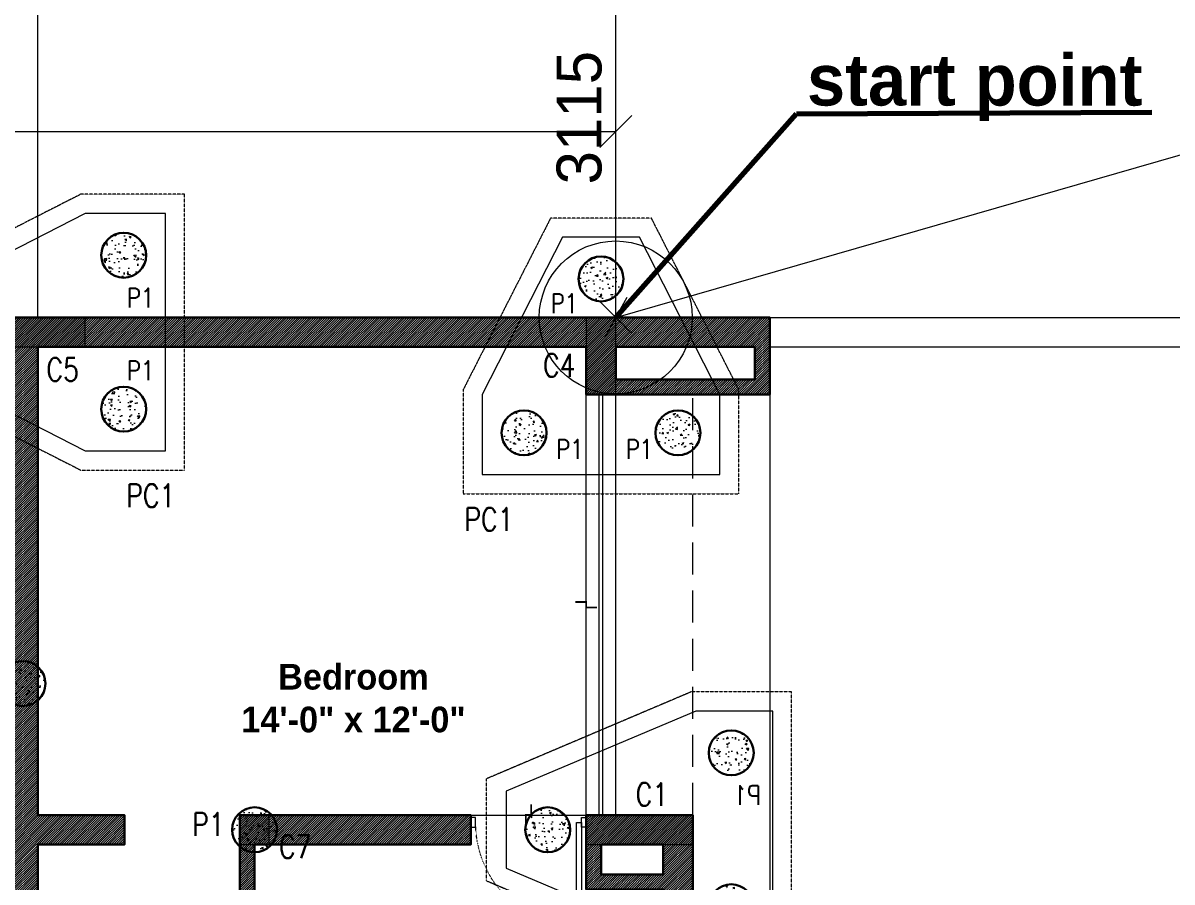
# Model space of a CAD drawing. Header units: metres. Extents: x 5205117 to 5948571, y 646915 to 1143748.
# Drawn here: x 5317197 to 5326152, y 1020008 to 1026706 of the extents above; entities that cross this region are included whole.
import ezdxf

# ---------------------------------------------------------------- set-up
doc = ezdxf.new("R2010")
doc.units = ezdxf.units.M
doc.header["$MEASUREMENT"] = 0
doc.header["$PDMODE"] = 35
doc.header["$PDSIZE"] = 10
for name, pattern in [('DASHED', [0.75, 0.5, -0.25]), ('DOT', [0.25, 0, -0.25]), ('DOT2', [0.125, 0, -0.125]), ('HIDDEN', [0.375, 0.25, -0.125])]:
    doc.linetypes.add(name, pattern=pattern)
doc.layers.get('0').update_dxf_attribs({"color": 1, "linetype": 'DASHED', "lineweight": 30})
for name, color, linetype, lineweight in [('A -Text-1', 245, 'Continuous', 0), ('A-Door', 3, 'Continuous', 15), ('A-Dotted', 43, 'DASHED', 5), ('A-Elevation 2', 163, 'Continuous', 9), ('A-Floor drop', 7, 'Continuous', 5), ('A-Window', 3, 'Continuous', 15), ('dim start point', 10, 'Continuous', 0), ('landscape lines', 7, 'Continuous', 0), ('road ht', 8, 'Continuous', 5), ('S-C-0-UP TO F.F', 6, 'Continuous', 20), ('S-FOUND-EXCAVATION', 253, 'HIDDEN', 0), ('S-FOUND-FOOTING', 7, 'Continuous', 15), ('S-PILE', 96, 'Continuous', 30), ('S-TEXT', 7, 'Continuous', 0), ('S-TEXT COL.', 1, 'Continuous', 0), ('S-TEXT PILE', 7, 'Continuous', 0), ('WALL', 7, 'Continuous', 30), ('WALL HATCH', 252, 'Continuous', 0)]:
    doc.layers.add(name, color=color, linetype=linetype, lineweight=lineweight)
doc.layers.add('A-GF', color=8, linetype='Continuous', lineweight=0, transparency=0.5)
doc.styles.add('C-ROOM', font='arial.ttf')
doc.styles.add('CENTURY GOTHIC', font='GOTHIC.TTF')
doc.styles.add('SETU 1', font='romans.shx', dxfattribs={"width": 0.8})
doc.styles.get("Standard").update_dxf_attribs({"font": 'GOTHIC.TTF'})
doc.dimstyles.new('A-DIM 100', dxfattribs={"dimscale": 100, "dimtxt": 2.5, "dimasz": 1.5, "dimexe": 1, "dimexo": 1, "dimgap": 0.5, "dimtad": 1, "dimdec": 0, "dimrnd": 5, "dimzin": 3, "dimdsep": 46, "dimtxsty": 'C-ROOM', "dimblk1": 'ARCHTICK', "dimblk2": 'ARCHTICK', "dimsah": 1, "dimcen": 1.5, "dimdle": 1, "dimclrd": 256, "dimclre": 256, "dimclrt": 256, "dimadec": 0, "dimazin": 0, "dimtfac": 0.6, "dimtdec": 0, "dimtofl": 0, "dimtmove": 1, "dimatfit": 3, "dimfxl": 1, "dimtolj": 1, "dimtzin": 0, "dimlwd": -1, "dimlwe": -1, "dimarcsym": 0})
doc.dimstyles.get("Standard").update_dxf_attribs({"dimtxt": 2, "dimasz": 1, "dimexe": 0, "dimexo": 0, "dimgap": 0.1, "dimtad": 1, "dimdsep": 46, "dimtxsty": 'Standard', "dimblk": 'OBLIQUE', "dimcen": 0.1, "dimclrd": 256, "dimclre": 256, "dimclrt": 256, "dimadec": 0, "dimazin": 0, "dimtfac": 1, "dimtofl": 0, "dimtmove": 1, "dimatfit": 2, "dimldrblk": 'OPEN90', "dimfxl": 1, "dimtolj": 1, "dimtzin": 0, "dimlwd": -1, "dimlwe": -1, "dimarcsym": 0})

# ---------------------------------------------------------------- blocks, each defined once
blk = doc.blocks.new('_Oblique')
at = {"color": 0, "linetype": 'ByBlock', "lineweight": -2}
blk.add_line((-0.5, -0.5), (0.5, 0.5), dxfattribs=at)
blk = doc.blocks.new('_Open90')
at = {"color": 0, "linetype": 'ByBlock', "lineweight": -2}
for p, q in [((-0.5, 0.5), (0, 0)), ((0, 0), (-1, 0)), ((0, 0), (-0.5, -0.5))]:
    blk.add_line(p, q, dxfattribs=at)
blk = doc.blocks.new('drop')
at = {"layer": 'A-Floor drop', "ltscale": 3, "const_width": 0.01875}
blk.add_lwpolyline([(-0.1124999999983629, 0.02812499999959073), (0, 0.02812499999959073), (0, -0.02812499999959073), (0.1125000000010914, -0.02812499999959073)], dxfattribs=at)
blk = doc.blocks.new('d 1200')
at = {"layer": 'A-GF', "ltscale": 10}
for points in [[(-50, -5.820766091346741e-11), (-50, 1099.999999999942), (-100, 1099.999999999942), (-100, -5.820766091346741e-11)], [(-1200, -50), (-1200, 49.99999999994179), (-1150, 49.99999999994179), (-1150, -50)], [(0, -50), (0, 49.99999999994179), (-50, 49.99999999994179), (-50, -50)]]:
    blk.add_lwpolyline(points, close=True, dxfattribs=at)
at = {"layer": 'A-GF', "linetype": 'DOT', "ltscale": 2}
blk.add_arc((-50, -5.820766091346741e-11), 1100, 90, 180, dxfattribs=at)
blk = doc.blocks.new('*D62')
at = {"layer": 'Defpoints', "color": 0, "ltscale": 5, "transparency": 16777216}
for p in [(5332616.874224985, 1027525.266908885), (5332616.874224985, 1027525.266908885), (5321816.837203078, 1024410.266908885)]:
    blk.add_point(p, dxfattribs=at)
at = {"layer": 'road ht', "color": 1, "ltscale": 5, "transparency": 16777216}
blk.add_line((5321816.837203078, 1024410.266908886), (5332616.874224985, 1027525.266908885), dxfattribs=at)
at = {"layer": 'road ht', "linetype": 'DOT2', "ltscale": 5, "transparency": 16777216}
blk.add_line((5321816.837203078, 1024410.266908885), (5321816.837203078, 1024410.266908886), dxfattribs=at)
at = {"layer": 'road ht', "color": 1, "ltscale": 5, "transparency": 16777216, "xscale": 250, "yscale": 250, "zscale": 250}
for p, rotation in [((5332616.874224985, 1027525.266908885), 16.08888032805772), ((5321816.837203078, 1024410.266908886), 196.0888803280578)]:
    blk.add_blockref('_Oblique', p, dxfattribs=dict(at, rotation=rotation))
at = {"layer": 'road ht', "color": 1, "ltscale": 5, "transparency": 16777216, "insert": (5327138.205755484, 1026240.454698317), "char_height": 350, "attachment_point": 5, "rotation": 16.088880328057716}
blk.add_mtext('\\A1;11240', dxfattribs=at)
blk = doc.blocks.new('*D63')
at = {"layer": 'Defpoints', "color": 0, "ltscale": 5, "transparency": 16777216}
for p in [(5321816.837203089, 1027525.266908886), (5321913.768325063, 1027525.266908886), (5321913.768325063, 1024410.266908888)]:
    blk.add_point(p, dxfattribs=at)
at = {"layer": 'road ht', "linetype": 'DOT2', "ltscale": 5, "transparency": 16777216}
for p, q in [((5321913.768325063, 1027525.266908886), (5321816.837203089, 1027525.266908886)), ((5321913.768325063, 1024410.266908888), (5321816.837203089, 1024410.266908888))]:
    blk.add_line(p, q, dxfattribs=at)
at = {"layer": 'road ht', "color": 1, "ltscale": 5, "transparency": 16777216}
blk.add_line((5321816.837203089, 1024410.266908888), (5321816.837203089, 1027525.266908886), dxfattribs=at)
at = {"layer": 'road ht', "color": 1, "ltscale": 5, "transparency": 16777216, "xscale": 250, "yscale": 250, "zscale": 250}
for p, rotation in [((5321816.837203089, 1027525.266908886), 90), ((5321816.837203089, 1024410.266908888), 270)]:
    blk.add_blockref('_Oblique', p, dxfattribs=dict(at, rotation=rotation))
at = {"layer": 'road ht', "color": 1, "ltscale": 5, "transparency": 16777216, "insert": (5321533.033668078, 1025967.766908885), "char_height": 350, "attachment_point": 5, "rotation": 90}
blk.add_mtext('\\A1;3115', dxfattribs=at)
blk = doc.blocks.new('*D64')
at = {"layer": 'Defpoints', "color": 0, "ltscale": 5, "transparency": 16777216}
for p in [(5332616.874224985, 1024410.266909113), (5321816.837203078, 1024295.266908888), (5332616.874224985, 1024295.266908886)]:
    blk.add_point(p, dxfattribs=at)
at = {"layer": 'road ht', "linetype": 'DOT2', "ltscale": 5, "transparency": 16777216}
for p, q in [((5321816.837203078, 1024295.266908888), (5321816.837203078, 1024410.266909113)), ((5332616.874224985, 1024295.266908886), (5332616.874224985, 1024410.266909113))]:
    blk.add_line(p, q, dxfattribs=at)
at = {"layer": 'road ht', "color": 1, "ltscale": 5, "transparency": 16777216}
blk.add_line((5321816.837203078, 1024410.266909113), (5332616.874224985, 1024410.266909113), dxfattribs=at)
at = {"layer": 'road ht', "color": 1, "ltscale": 5, "transparency": 16777216, "xscale": 250, "yscale": 250, "zscale": 250, "rotation": 180}
blk.add_blockref('_Oblique', (5321816.837203078, 1024410.266909113), dxfattribs=at)
at = {"layer": 'road ht', "color": 1, "ltscale": 5, "transparency": 16777216, "xscale": 250, "yscale": 250, "zscale": 250}
blk.add_blockref('_Oblique', (5332616.874224985, 1024410.266909113), dxfattribs=at)
at = {"layer": 'road ht', "color": 1, "ltscale": 5, "transparency": 16777216, "insert": (5327216.855714031, 1024694.070444123), "char_height": 350, "attachment_point": 5}
blk.add_mtext('\\A1;10800', dxfattribs=at)
blk = doc.blocks.new('*D90')
at = {"layer": 'Defpoints', "color": 0, "ltscale": 5, "transparency": 16777216}
for p in [(5321816.837203082, 1025859.757278415), (5321816.837203082, 1025299.17955617), (5301358.418089492, 1020466.649073858)]:
    blk.add_point(p, dxfattribs=at)
at = {"layer": 'road ht', "linetype": 'DOT2', "ltscale": 5, "transparency": 16777216}
for p, q in [((5301358.418089492, 1020466.649073858), (5301358.418089492, 1025859.757278415)), ((5321816.837203082, 1025299.17955617), (5321816.837203082, 1025859.757278415))]:
    blk.add_line(p, q, dxfattribs=at)
at = {"layer": 'road ht', "color": 1, "ltscale": 5, "transparency": 16777216}
blk.add_line((5301358.418089492, 1025859.757278415), (5321816.837203082, 1025859.757278415), dxfattribs=at)
at = {"layer": 'road ht', "color": 1, "ltscale": 5, "transparency": 16777216, "xscale": 250, "yscale": 250, "zscale": 250, "rotation": 180}
blk.add_blockref('_Oblique', (5301358.418089492, 1025859.757278415), dxfattribs=at)
at = {"layer": 'road ht', "color": 1, "ltscale": 5, "transparency": 16777216, "xscale": 250, "yscale": 250, "zscale": 250}
blk.add_blockref('_Oblique', (5321816.837203082, 1025859.757278415), dxfattribs=at)
at = {"layer": 'road ht', "color": 1, "ltscale": 5, "transparency": 16777216, "insert": (5311587.627646287, 1026143.560813425), "char_height": 350, "attachment_point": 5}
blk.add_mtext('\\A1;20458', dxfattribs=at)
blk = doc.blocks.new('P2')
at = {"layer": 'S-PILE', "lineweight": 0}
h = blk.add_hatch(dxfattribs=at)
h.set_pattern_fill('AR-CONC', color=256, scale=20)
h.set_pattern_definition([(49.99999999999999, (0, 0), (143.4520365201507, -12.55042699651902), [15, -165]), (355, (0, 0), (-27.7502667226, 150.4384267400024), [12, -132]), (100.45144446, (11.9543362, -1.0458688), (115.7017693454224, 137.8879981937259), [12.7480384, -140.2284224]), (46.18420000000001, (0, 40), (213.4482661343145, -33.10385615861531), [22.5, -247.5]), (96.63563549, (17.787349, 37.2413386), (186.9323891348457, 194.8237201549101), [19.1220684, -210.342752]), (351.1841639899999, (0, 40), (186.9323890109546, 194.823720053998), [18, -198.0000002]), (21, (20, 30), (119.3814104236923, -80.52377813306776), [15, -165]), (326.0000000000001, (20, 30), (48.66306638431634, 145.0300090093706), [12, -132]), (71.45144474, (29.9484508, 23.2896852), (168.0444753459942, 64.50623056127077), [12.748038, -140.2284224]), (37.50000000000001, (0, 0), (2.431971063458134, 66.5787707662623), [0, -130.4, 0, -134, 0, -132.5]), (7.499999999999999, (0, 0), (52.61390748842972, 78.88234237647205), [0, -76.39999999999999, 0, -127.4, 0, -50.5]), (327.5, (-44.6, 0), (106.7644872344818, -4.510974346875951), [0, -50, 0, -156, 0, -207]), (317.5, (-64.6, 0), (116.6372338684772, 20.02099646646354), [0, -65, 0, -103.6, 0, -147])])
edge = h.paths.add_edge_path()
edge.add_arc((0, 0), 175, 0, 360)
at = {"layer": 'S-PILE'}
blk.add_circle((0, 0), 175, dxfattribs=at)
blk = doc.blocks.new('*D117')
at = {"layer": 'Defpoints', "color": 0, "transparency": 16777216}
for p in [(2619225.548102217, 739698.9506104488), (2617745.411723941, 739073.950597153), (2617895.075212669, 738719.5148060282)]:
    blk.add_point(p, dxfattribs=at)
at = {"layer": 'S-TEXT', "color": 9, "transparency": 16777216}
for p, q in [((2619225.548102217, 739698.9506104488), (2619386.881600535, 739316.8776907439)), ((2617745.411723941, 739073.950597153), (2617906.745222259, 738691.8776774481))]:
    blk.add_line(p, q, dxfattribs=at)
at = {"layer": 'S-TEXT', "transparency": 16777216}
blk.add_line((2619402.848719525, 739356.1848289147), (2617867.438084088, 738707.8447964373), dxfattribs=at)
at = {"layer": 'S-TEXT', "transparency": 16777216, "xscale": 50, "yscale": 50, "zscale": 50}
for p, rotation in [((2619375.211590945, 739344.514819324), 22.89231066599398), ((2617895.075212669, 738719.5148060282), 202.892310665994)]:
    blk.add_blockref('_Oblique', p, dxfattribs=dict(at, rotation=rotation))
at = {"layer": 'S-TEXT', "color": 0, "lineweight": 0, "transparency": 16777216, "insert": (2618609.858381026, 739091.8952579328), "char_height": 120, "attachment_point": 5, "rotation": 22.89231066599398, "style": 'SETU 1'}
blk.add_mtext('\\A1;1605', dxfattribs=at)
blk = doc.blocks.new('*D118')
at = {"layer": 'Defpoints', "color": 0, "transparency": 16777216}
for p in [(2617883.518817583, 741251.0183375492), (2617745.41172394, 740923.9505971528), (2619225.548102216, 740298.9506104486)]:
    blk.add_point(p, dxfattribs=at)
at = {"layer": 'S-TEXT', "color": 9, "transparency": 16777216}
for p, q in [((2617745.41172394, 740923.9505971528), (2617895.188826753, 741278.6554663072)), ((2619225.548102216, 740298.9506104486), (2619375.325205029, 740653.655479603))]:
    blk.add_line(p, q, dxfattribs=at)
at = {"layer": 'S-TEXT', "transparency": 16777216}
blk.add_line((2619391.292324618, 740614.3483416756), (2617855.881688825, 741262.6883467184), dxfattribs=at)
at = {"layer": 'S-TEXT', "transparency": 16777216, "xscale": 50, "yscale": 50, "zscale": 50}
for p, rotation in [((2617883.518817583, 741251.0183375492), 157.1076902076016), ((2619363.655195859, 740626.018350845), 337.1076902076016)]:
    blk.add_blockref('_Oblique', p, dxfattribs=dict(at, rotation=rotation))
at = {"layer": 'S-TEXT', "color": 0, "lineweight": 0, "transparency": 16777216, "insert": (2618648.872026588, 740998.3987898395), "char_height": 120, "attachment_point": 5, "rotation": 337.1076902076016, "style": 'SETU 1'}
blk.add_mtext('\\A1;1605', dxfattribs=at)
blk = doc.blocks.new('*D119')
at = {"layer": 'Defpoints', "color": 0, "transparency": 16777216}
for p in [(2619225.548102218, 740298.9506104487), (2619225.548102218, 739698.950610449), (2619606.246231906, 739698.950610449)]:
    blk.add_point(p, dxfattribs=at)
at = {"layer": 'S-TEXT', "color": 9, "transparency": 16777216}
for p, q in [((2619225.548102218, 740298.9506104487), (2619636.246231906, 740298.9506104487)), ((2619225.548102218, 739698.950610449), (2619636.246231906, 739698.950610449))]:
    blk.add_line(p, q, dxfattribs=at)
at = {"layer": 'S-TEXT', "transparency": 16777216}
blk.add_line((2619606.246231906, 740328.9506104487), (2619606.246231906, 739668.950610449), dxfattribs=at)
at = {"layer": 'S-TEXT', "transparency": 16777216, "xscale": 50, "yscale": 50, "zscale": 50}
for p, rotation in [((2619606.246231906, 740298.9506104487), 90), ((2619606.246231906, 739698.950610449), 270)]:
    blk.add_blockref('_Oblique', p, dxfattribs=dict(at, rotation=rotation))
at = {"layer": 'S-TEXT', "color": 0, "lineweight": 0, "transparency": 16777216, "insert": (2619541.246231905, 739998.950610448), "char_height": 120, "attachment_point": 5, "rotation": 90, "style": 'SETU 1'}
blk.add_mtext('\\A1;600', dxfattribs=at)
blk = doc.blocks.new('*D115')
at = {"layer": 'Defpoints', "color": 0, "transparency": 16777216}
for p in [(2617470.548102218, 740598.9506053021), (2616818.208539154, 739398.9506053021), (2617470.548102218, 739398.9506053021)]:
    blk.add_point(p, dxfattribs=at)
at = {"layer": 'S-TEXT', "transparency": 16777216}
blk.add_line((2616818.208539154, 740628.9506053021), (2616818.208539154, 739368.9506053021), dxfattribs=at)
at = {"layer": 'S-TEXT', "color": 9, "transparency": 16777216}
for p, q in [((2617470.548102218, 740598.9506053021), (2616788.208539154, 740598.9506053021)), ((2617470.548102218, 739398.9506053021), (2616788.208539154, 739398.9506053021))]:
    blk.add_line(p, q, dxfattribs=at)
at = {"layer": 'S-TEXT', "transparency": 16777216, "xscale": 50, "yscale": 50, "zscale": 50}
for p, rotation in [((2616818.208539154, 740598.9506053021), 90), ((2616818.208539154, 739398.9506053021), 270)]:
    blk.add_blockref('_Oblique', p, dxfattribs=dict(at, rotation=rotation))
at = {"layer": 'S-TEXT', "color": 0, "lineweight": 0, "transparency": 16777216, "insert": (2616753.208539153, 739998.9506053013), "char_height": 120, "attachment_point": 5, "rotation": 90, "style": 'SETU 1'}
blk.add_mtext('\\A1;1200', dxfattribs=at)
blk = doc.blocks.new('*D120')
at = {"layer": 'Defpoints', "color": 0, "transparency": 16777216}
for p in [(2617745.411723941, 741263.8063589552), (2617145.411675646, 740923.9505971527), (2617745.411723941, 740923.9505971527)]:
    blk.add_point(p, dxfattribs=at)
at = {"layer": 'S-TEXT', "transparency": 16777216}
blk.add_line((2617115.411675646, 741263.8063589552), (2617775.411723941, 741263.8063589552), dxfattribs=at)
at = {"layer": 'S-TEXT', "color": 9, "transparency": 16777216}
for p, q in [((2617145.411675646, 740923.9505971527), (2617145.411675646, 741293.8063589552)), ((2617745.411723941, 740923.9505971527), (2617745.411723941, 741293.8063589552))]:
    blk.add_line(p, q, dxfattribs=at)
at = {"layer": 'S-TEXT', "transparency": 16777216, "xscale": 50, "yscale": 50, "zscale": 50, "rotation": 180}
blk.add_blockref('_Oblique', (2617145.411675646, 741263.8063589552), dxfattribs=at)
at = {"layer": 'S-TEXT', "transparency": 16777216, "xscale": 50, "yscale": 50, "zscale": 50}
blk.add_blockref('_Oblique', (2617745.411723941, 741263.8063589552), dxfattribs=at)
at = {"layer": 'S-TEXT', "color": 0, "lineweight": 0, "transparency": 16777216, "insert": (2617445.411699793, 741328.8063589552), "char_height": 120, "attachment_point": 5, "style": 'SETU 1'}
blk.add_mtext('\\A1;600', dxfattribs=at)
blk = doc.blocks.new('*D121')
at = {"layer": 'Defpoints', "color": 0, "transparency": 16777216}
for p in [(2617145.411675646, 739073.9505971528), (2617745.411723941, 739073.9505971528), (2617745.411723941, 738706.9804114994)]:
    blk.add_point(p, dxfattribs=at)
at = {"layer": 'S-TEXT', "color": 9, "transparency": 16777216}
for p, q in [((2617145.411675646, 739073.9505971528), (2617145.411675646, 738676.9804114994)), ((2617745.411723941, 739073.9505971528), (2617745.411723941, 738676.9804114994))]:
    blk.add_line(p, q, dxfattribs=at)
at = {"layer": 'S-TEXT', "transparency": 16777216}
blk.add_line((2617115.411675646, 738706.9804114994), (2617775.411723941, 738706.9804114994), dxfattribs=at)
at = {"layer": 'S-TEXT', "transparency": 16777216, "xscale": 50, "yscale": 50, "zscale": 50, "rotation": 180}
blk.add_blockref('_Oblique', (2617145.411675646, 738706.9804114994), dxfattribs=at)
at = {"layer": 'S-TEXT', "transparency": 16777216, "xscale": 50, "yscale": 50, "zscale": 50}
blk.add_blockref('_Oblique', (2617745.411723941, 738706.9804114994), dxfattribs=at)
at = {"layer": 'S-TEXT', "color": 0, "lineweight": 0, "transparency": 16777216, "insert": (2617445.411699793, 738771.9804114994), "char_height": 120, "attachment_point": 5, "style": 'SETU 1'}
blk.add_mtext('\\A1;600', dxfattribs=at)
blk = doc.blocks.new('*D122')
at = {"layer": 'Defpoints', "color": 0, "transparency": 16777216}
for p in [(2617145.411675646, 739998.9505971527), (2618185.548102217, 739998.9506104465), (2617145.411675646, 739648.272931398)]:
    blk.add_point(p, dxfattribs=at)
at = {"layer": 'S-TEXT', "color": 9, "transparency": 16777216}
for p, q in [((2617145.411675646, 739998.9505971527), (2617145.411675646, 739618.272931398)), ((2618185.548102217, 739998.9506104465), (2618185.548102217, 739618.272931398))]:
    blk.add_line(p, q, dxfattribs=at)
at = {"layer": 'S-TEXT', "transparency": 16777216}
blk.add_line((2618215.548102217, 739648.272931398), (2617115.411675646, 739648.272931398), dxfattribs=at)
at = {"layer": 'S-TEXT', "transparency": 16777216, "xscale": 50, "yscale": 50, "zscale": 50, "rotation": 180}
blk.add_blockref('_Oblique', (2617145.411675646, 739648.272931398), dxfattribs=at)
at = {"layer": 'S-TEXT', "transparency": 16777216, "xscale": 50, "yscale": 50, "zscale": 50}
blk.add_blockref('_Oblique', (2618185.548102217, 739648.272931398), dxfattribs=at)
at = {"layer": 'S-TEXT', "color": 0, "lineweight": 0, "transparency": 16777216, "insert": (2617665.479888931, 739713.272931398), "char_height": 120, "attachment_point": 5, "style": 'SETU 1'}
blk.add_mtext('\\A1;1040', dxfattribs=at)
blk = doc.blocks.new('*D123')
at = {"layer": 'Defpoints', "color": 0, "transparency": 16777216}
for p in [(2618185.548102217, 739998.9506104465), (2619225.548102217, 739998.9506104486), (2619225.548102217, 739648.2729313982)]:
    blk.add_point(p, dxfattribs=at)
at = {"layer": 'S-TEXT', "color": 9, "transparency": 16777216}
for p, q in [((2618185.548102217, 739998.9506104465), (2618185.548102217, 739618.2729313982)), ((2619225.548102217, 739998.9506104486), (2619225.548102217, 739618.2729313982))]:
    blk.add_line(p, q, dxfattribs=at)
at = {"layer": 'S-TEXT', "transparency": 16777216}
blk.add_line((2618155.548102217, 739648.2729313982), (2619255.548102217, 739648.2729313982), dxfattribs=at)
at = {"layer": 'S-TEXT', "transparency": 16777216, "xscale": 50, "yscale": 50, "zscale": 50, "rotation": 180}
blk.add_blockref('_Oblique', (2618185.548102217, 739648.2729313982), dxfattribs=at)
at = {"layer": 'S-TEXT', "transparency": 16777216, "xscale": 50, "yscale": 50, "zscale": 50}
blk.add_blockref('_Oblique', (2619225.548102217, 739648.2729313982), dxfattribs=at)
at = {"layer": 'S-TEXT', "color": 0, "lineweight": 0, "transparency": 16777216, "insert": (2618705.548102217, 739713.2729313982), "char_height": 120, "attachment_point": 5, "style": 'SETU 1'}
blk.add_mtext('\\A1;1040', dxfattribs=at)
blk = doc.blocks.new('*D124')
at = {"layer": 'Defpoints', "color": 0, "transparency": 16777216}
for p in [(2616793.208539157, 740923.9505971529), (2617445.548102218, 740923.9505971529), (2617470.548102218, 740598.9506053021)]:
    blk.add_point(p, dxfattribs=at)
at = {"layer": 'S-TEXT', "color": 9, "transparency": 16777216}
for p, q in [((2617445.548102218, 740923.9505971529), (2616763.208539157, 740923.9505971529)), ((2617470.548102218, 740598.9506053021), (2616763.208539157, 740598.9506053021))]:
    blk.add_line(p, q, dxfattribs=at)
at = {"layer": 'S-TEXT', "transparency": 16777216}
blk.add_line((2616793.208539157, 740568.9506053021), (2616793.208539157, 740953.9505971529), dxfattribs=at)
at = {"layer": 'S-TEXT', "transparency": 16777216, "xscale": 50, "yscale": 50, "zscale": 50}
for p, rotation in [((2616793.208539157, 740923.9505971529), 90), ((2616793.208539157, 740598.9506053021), 270)]:
    blk.add_blockref('_Oblique', p, dxfattribs=dict(at, rotation=rotation))
at = {"layer": 'S-TEXT', "color": 0, "lineweight": 0, "transparency": 16777216, "insert": (2616728.208539156, 740761.4506012268), "char_height": 120, "attachment_point": 5, "rotation": 90, "style": 'SETU 1'}
blk.add_mtext('\\A1;325', dxfattribs=at)
blk = doc.blocks.new('*D116')
at = {"layer": 'Defpoints', "color": 0, "transparency": 16777216}
for p in [(2617470.548102218, 739398.950615596), (2616818.20853916, 739073.9506237452), (2617470.548102218, 739073.9506237452)]:
    blk.add_point(p, dxfattribs=at)
at = {"layer": 'S-TEXT', "color": 9, "transparency": 16777216}
for p, q in [((2617470.548102218, 739398.950615596), (2616788.20853916, 739398.950615596)), ((2617470.548102218, 739073.9506237452), (2616788.20853916, 739073.9506237452))]:
    blk.add_line(p, q, dxfattribs=at)
at = {"layer": 'S-TEXT', "transparency": 16777216}
blk.add_line((2616818.20853916, 739428.950615596), (2616818.20853916, 739043.9506237452), dxfattribs=at)
at = {"layer": 'S-TEXT', "transparency": 16777216, "xscale": 50, "yscale": 50, "zscale": 50}
for p, rotation in [((2616818.20853916, 739398.950615596), 90), ((2616818.20853916, 739073.9506237452), 270)]:
    blk.add_blockref('_Oblique', p, dxfattribs=dict(at, rotation=rotation))
at = {"layer": 'S-TEXT', "color": 0, "lineweight": 0, "transparency": 16777216, "insert": (2616753.208539159, 739236.4506196697), "char_height": 120, "attachment_point": 5, "rotation": 90, "style": 'SETU 1'}
blk.add_mtext('\\A1;325', dxfattribs=at)
blk = doc.blocks.new('*D125')
at = {"layer": 'Defpoints', "color": 0, "transparency": 16777216}
for p in [(2619225.548102217, 740298.9506104487), (2618900.548102217, 739998.9506104485), (2619225.548102217, 739998.9506104486)]:
    blk.add_point(p, dxfattribs=at)
at = {"layer": 'S-TEXT', "transparency": 16777216}
blk.add_line((2618870.548102217, 740298.9506104487), (2619255.548102217, 740298.9506104487), dxfattribs=at)
at = {"layer": 'S-TEXT', "color": 9, "transparency": 16777216}
for p, q in [((2618900.548102217, 739998.9506104485), (2618900.548102217, 740328.9506104487)), ((2619225.548102217, 739998.9506104486), (2619225.548102217, 740328.9506104487))]:
    blk.add_line(p, q, dxfattribs=at)
at = {"layer": 'S-TEXT', "transparency": 16777216, "xscale": 50, "yscale": 50, "zscale": 50, "rotation": 180}
blk.add_blockref('_Oblique', (2618900.548102217, 740298.9506104487), dxfattribs=at)
at = {"layer": 'S-TEXT', "transparency": 16777216, "xscale": 50, "yscale": 50, "zscale": 50}
blk.add_blockref('_Oblique', (2619225.548102217, 740298.9506104487), dxfattribs=at)
at = {"layer": 'S-TEXT', "color": 0, "lineweight": 0, "transparency": 16777216, "insert": (2619063.048102217, 740363.9506104487), "char_height": 120, "attachment_point": 5, "style": 'SETU 1'}
blk.add_mtext('\\A1;325', dxfattribs=at)
blk = doc.blocks.new('A$C31639303')
at = {"layer": 'S-FOUND-EXCAVATION'}
blk.add_lwpolyline([(1194.642301967368, -511.4351890395628), (-402.8902843333781, -1190.000013267505), (-1185.494124603923, -1190.000013267505), (-1185.494124603923, 959.9999867323786), (-402.8902856479399, 959.9999867323786), (1194.642301967368, 281.4351908703102)], close=True, dxfattribs=at)
at = {"layer": 'S-FOUND-FOOTING', "color": 202}
blk.add_lwpolyline([(1040, -414.9999999977881), (-440.1363782761618, -1040.000013293698), (-1040.136426571291, -1040.000013293698), (-1040.136426571291, 809.9999867061852), (-440.1363782761618, 809.9999867061852), (1040, 185.0000000019791), (1040, -414.9999999977881)], dxfattribs=at)
at = {"layer": 'S-PILE', "xscale": -1, "rotation": 270}
for p in [(-715, 484.9999948553741), (715, -114.9999999980209), (-714.9999999995343, -715.0000051446259)]:
    blk.add_blockref('P2', p, dxfattribs=at)
at = {"layer": 'S-TEXT COL.', "color": 7, "style": 'SETU 1', "width": 0.8}
blk.add_text('PC2', height=180, dxfattribs=at).set_placement((685.4083041423, -1305.128703824244))
at = {"layer": 'S-TEXT PILE', "style": 'SETU 1', "width": 0.8}
blk.add_text('P1', height=150, dxfattribs=at).set_placement((-945.680108198896, 78.50494496407919))
at = {"layer": 'S-TEXT', "lineweight": 0}
for p1, p2, distance, picture, middle in [((-1040.136426571291, 809.9999867061852), (-440.1363782761618, 809.9999867061852), 339.8557618025229, '*D120', (-740.1364024234936, 1214.855748508708)), ((1040, 185.0000000019791), (-440.1363782761618, 809.9999867061852), -355.03081010304993, '*D118', (463.3239243710414, 884.448179392959)), ((-715, 484.9999948553741), (-714.9999999995343, -715.0000051446259), -652.3395630633456, '*D115', (-1432.339563063346, -115.000005145208)), ((1040, 185.0000000019791), (1040, -414.9999999977881), 380.69812968885503, '*D119', (1355.69812968839, -114.9999999984866)), ((1040, -414.9999999977881), (-440.1363782761618, -1040.000013293698), 384.73872938443367, '*D117', (424.3102788096294, -1022.055352513678)), ((-1040.136426571291, -1040.000013293698), (-440.1363782761618, -1040.000013293698), -366.97018565342296, '*D121', (-740.1364024234936, -1341.970198947121))]:
    dim = blk.add_aligned_dim(p1=p1, p2=p2, distance=distance, dimstyle='A-DIM 100', override={"dimtxt": 1.2, "dimasz": 0.5, "dimexe": 0.3, "dimexo": 0, "dimgap": 0.05, "dimtxsty": 'SETU 1', "dimblk1": 'Oblique', "dimblk2": 'Oblique', "dimdle": 0.3, "dimclre": 9, "dimclrt": 0}, dxfattribs=at)
    dim.commit()
    dim.dimension.update_dxf_attribs({"geometry": picture, "text_midpoint": middle, "insert": (-2618185.548102217, -740113.9506104465)})
for base, p1, p2, angle, picture, middle in [((-1392.339563060086, 809.999986706418), (-715, 484.9999948553741), (-740, 809.9999867061852), 90, '*D124', (-1457.339563060552, 647.4999907802558)), ((-1367.339563057292, -1039.999986701296), (-715, -714.9999948507175), (-715, -1039.999986701529), 270, '*D116', (-1432.339563057758, -877.4999907767633))]:
    dim = blk.add_linear_dim(base=base, p1=p1, p2=p2, angle=angle, dimstyle='A-DIM 100', override={"dimtxt": 1.2, "dimasz": 0.5, "dimexe": 0.3, "dimexo": 0, "dimgap": 0.05, "dimtxsty": 'SETU 1', "dimblk1": 'Oblique', "dimblk2": 'Oblique', "dimdle": 0.3, "dimclre": 9, "dimclrt": 0}, dxfattribs=at)
    dim.commit()
    dim.dimension.update_dxf_attribs({"geometry": picture, "text_midpoint": middle, "insert": (-2618185.548102217, -740113.9506104465)})
for base, p1, p2, picture, middle in [((1040, 185.0000000022119), (715, -114.9999999980209), (1040, -114.9999999979045), '*D125', (877.5, 250.0000000022119)), ((-1040.136426571291, -465.6776790485019), (0, -115), (-1040.136426571291, -115.0000132938148), '*D122', (-520.0682132858783, -400.6776790485019)), ((1040, -465.6776790482691), (0, -115), (1040, -114.9999999979045), '*D123', (520, -400.6776790482691))]:
    dim = blk.add_linear_dim(base=base, p1=p1, p2=p2, dimstyle='A-DIM 100', override={"dimtxt": 1.2, "dimasz": 0.5, "dimexe": 0.3, "dimexo": 0, "dimgap": 0.05, "dimtxsty": 'SETU 1', "dimblk1": 'Oblique', "dimblk2": 'Oblique', "dimdle": 0.3, "dimclre": 9, "dimclrt": 0}, dxfattribs=at)
    dim.commit()
    dim.dimension.update_dxf_attribs({"geometry": picture, "text_midpoint": middle, "insert": (-2618185.548102217, -740113.9506104465)})
blk = doc.blocks.new('fghfgfccf')
at = {"layer": 'S-C-0-UP TO F.F'}
h = blk.add_hatch(color=5, dxfattribs=at)
h.dxf.hatch_style = 1
h.paths.add_polyline_path([(5250439.205087656, 1015918.544935737), (5250439.205087656, 1015688.544935737), (5249839.205087656, 1015688.544935737), (5249839.205087656, 1015918.544935737)])
h = blk.add_hatch(color=5, dxfattribs=at)
h.dxf.hatch_style = 1
h.paths.add_polyline_path([(5254344.205102915, 1015918.544935737), (5254574.205102915, 1015918.544935737), (5254574.205102915, 1015318.544931922), (5254344.205102915, 1015318.544931922)])
h = blk.add_hatch(color=5, dxfattribs=at)
h.dxf.hatch_style = 1
h.paths.add_polyline_path([(5251644.205102915, 1012038.544935737), (5251874.205102915, 1012038.544935737), (5251874.205102915, 1011808.544935737), (5251644.205102915, 1011808.544935737)])
h = blk.add_hatch(color=5, dxfattribs=at)
h.dxf.hatch_style = 1
h.paths.add_polyline_path([(5255174.205102915, 1012038.544935737), (5255174.205102915, 1011808.544935737), (5254344.205102915, 1011808.544935737), (5254344.205102915, 1012038.544935737)])
at = {"layer": 'S-C-0-UP TO F.F', "color": 5}
for points in [[(5250439.205087656, 1015688.544935737), (5250439.205087656, 1015918.544935737), (5249839.205087656, 1015918.544935737), (5249839.205087656, 1015688.544935737)], [(5254574.205102915, 1015918.544935737), (5254344.205102915, 1015918.544935737), (5254344.205102915, 1015318.544931922), (5254574.205102915, 1015318.544931922)], [(5251874.205102915, 1012038.544935737), (5251644.205102915, 1012038.544935737), (5251644.205102915, 1011808.544935737), (5251874.205102915, 1011808.544935737)], [(5255174.205102915, 1011808.544935737), (5255174.205102915, 1012038.544935737), (5254344.205102915, 1012038.544935737), (5254344.205102915, 1011808.544935737)]]:
    blk.add_lwpolyline(points, close=True, dxfattribs=at)
at = {"layer": 'S-FOUND-EXCAVATION'}
for points in [[(5251214.205162255, 1016878.544923069), (5250403.794916762, 1016878.544923069), (5249064.205162255, 1016196.250033928), (5249064.205162255, 1015410.83984064), (5250403.794915359, 1014728.544923069), (5251214.205162255, 1014728.544923069)], [(5255534.205089619, 1014543.544885534), (5255534.205089619, 1015353.955131027), (5254851.910200479, 1016693.544885534), (5254066.50000719, 1016693.544885534), (5253384.205089619, 1015353.955132431), (5253384.205089619, 1014543.544885534)]]:
    blk.add_lwpolyline(points, close=True, dxfattribs=at)
at = {"layer": 'S-FOUND-FOOTING', "color": 1}
for points in [[(5251064.205162255, 1016728.544923069), (5250439.20511396, 1016728.544923069), (5249214.205162255, 1016103.544936365), (5249214.205162255, 1015503.544936365), (5250439.20511396, 1014878.544923069), (5251064.205162255, 1014878.544923069), (5251064.205162255, 1016728.544923069)], [(5255384.205089619, 1014693.544885534), (5255384.205089619, 1015318.544933829), (5254759.205102915, 1016543.544885534), (5254159.205102915, 1016543.544885534), (5253534.205089619, 1015318.544933829), (5253534.205089619, 1014693.544885534), (5255384.205089619, 1014693.544885534)]]:
    blk.add_lwpolyline(points, dxfattribs=at)
at = {"xscale": -1}
blk.add_blockref('A$C31639303', (5254759.205102915, 1012038.544935737), dxfattribs=at)
at = {"layer": 'S-PILE', "rotation": 90.00000000000001}
for p in [(5250739.068735684, 1016403.544931218), (5250739.068735683, 1015203.544931218), (5249954.2051201, 1013063.544936365), (5251759.205102546, 1011923.544935628)]:
    blk.add_blockref('P2', p, dxfattribs=at)
at = {"layer": 'S-PILE'}
for p in [(5254459.205102915, 1016218.544933829), (5253859.205097768, 1015018.681312106), (5255059.205097768, 1015018.681312106)]:
    blk.add_blockref('P2', p, dxfattribs=at)
at = {"layer": 'S-TEXT COL.', "color": 1, "true_color": 0xe61414, "style": 'SETU 1', "width": 0.8}
for s, p in [('C4', (5254007.710959736, 1015454.391698866)), ('C5', (5250137.102386943, 1015422.252292768)), ('C1', (5254729.817707403, 1012109.04321105)), ('C7', (5251949.495641357, 1011702.266734615))]:
    blk.add_text(s, height=180, dxfattribs=at).set_placement(p)
at = {"layer": 'S-TEXT COL.', "color": 7, "style": 'SETU 1', "width": 0.8}
for p in [(5250759.508418917, 1014439.413815198), (5253394.730491414, 1014254.413777663)]:
    blk.add_text('PC1', height=180, dxfattribs=at).set_placement(p)
at = {"layer": 'S-TEXT PILE', "style": 'SETU 1', "width": 0.8}
for height, p in [(150, (5250764.034558169, 1015997.049881327)), (150, (5254067.823593132, 1015952.610317727)), (150, (5250764.034558169, 1015430.039964812)), (150, (5254110.421400903, 1014816.708413704)), (150, (5254652.404152282, 1014816.708413704)), (180, (5251272.967809894, 1011875.685433696))]:
    blk.add_text('P1', height=height, dxfattribs=at).set_placement(p)

msp = doc.modelspace()

# ---------------------------------------------------------------- hatches: boundary and pattern name
at = {"layer": 'WALL HATCH', "ltscale": 10}
h = msp.add_hatch(dxfattribs=at)
h.set_pattern_fill('ANSI31', color=256, scale=100, angle=180)
h.set_pattern_definition([(225, (2847344.693941204, -165161.4239915589), (8.83883476483184, -8.838834764831851), [])])
h.paths.add_polyline_path([(5321701.837203078, 1016470.266908886), (5321701.837203078, 1016705.266908946), (5322186.837203078, 1016705.266908946), (5322186.837203078, 1016470.266908886)], flags=16)
h.paths.add_polyline_path([(5321701.837203078, 1020300.266908886), (5321701.837203078, 1020065.266908886), (5322186.837203078, 1020065.266908886), (5322186.837203078, 1020300.266908886)], flags=16)
h.paths.add_polyline_path([(5321586.837203078, 1016240.266908886), (5321586.837203078, 1016820.266908886), (5322186.837203078, 1016820.266908886), (5322186.837203078, 1018270.266908886), (5319001.837203078, 1018270.266908886), (5319001.837203078, 1016470.266908886), (5320686.837203078, 1016470.266908886), (5320686.837203078, 1016240.266908886), (5318886.837203078, 1016240.266908886), (5318886.837203078, 1020530.266908886), (5320686.837203078, 1020530.266908886), (5320686.837203078, 1020300.266908886), (5319001.837203078, 1020300.266908886), (5319001.837203078, 1018500.266908886), (5322186.837203078, 1018500.266908886), (5322186.837203078, 1019950.266908946), (5321586.837203078, 1019950.266908946), (5321586.837203078, 1020530.266908886), (5322416.837203078, 1020530.266908886), (5322416.837203078, 1016240.266908886)])
h.paths.add_polyline_path([(5307101.837203078, 1021670.266908886), (5308026.837203078, 1021670.266908886), (5308026.837203078, 1021440.266908886), (5307101.837203078, 1021440.266908886), (5307101.837203078, 1019615.266908886), (5308026.837203078, 1019615.266908886), (5308026.837203078, 1019500.266908886), (5307101.837203078, 1019500.266908886), (5307101.837203078, 1018500.266908886), (5307726.837203078, 1018500.266908886), (5307726.837203078, 1018270.266908886), (5306871.837203078, 1018270.266908886), (5306871.837203078, 1022885.266908946), (5307101.837203078, 1022885.266908946)], flags=17)
h.paths.add_polyline_path([(5299676.837203078, 1015985.033088686), (5299676.837203078, 1016240.266908886), (5299191.837203078, 1016240.266908886), (5299191.837203078, 1015985.033088686)], flags=16)
h.paths.add_polyline_path([(5307101.837203078, 1023810.266908886), (5307101.837203078, 1024180.266908886), (5308926.837203078, 1024180.266908886), (5308926.837203078, 1018270.266908886), (5309156.837203078, 1018270.266908886), (5309156.837203078, 1024410.266908886), (5306871.837203078, 1024410.266908886), (5306871.837203078, 1023810.266908886)])
h.paths.add_polyline_path([(5304201.837203078, 1014205.266908946), (5303576.837203078, 1014205.266908946), (5303576.837203078, 1016240.266908886), (5305101.837203078, 1016240.266908886), (5305101.837203078, 1014090.266908886), (5305216.837203555, 1014090.266908886), (5305216.837203555, 1016240.266908886), (5309156.837203078, 1016240.266908886), (5309156.837203078, 1016470.266908886), (5299076.837203078, 1016470.266908886), (5299076.837203078, 1015870.033088686), (5299906.837203078, 1015870.033088686), (5299906.837203078, 1016240.266908886), (5303461.837203078, 1016240.266908886), (5303461.837203078, 1014090.266908886), (5304201.837203078, 1014090.266908886)])
h.paths.add_polyline_path([(5299676.837203078, 1014205.017657222), (5299676.837203078, 1012959.980065109), (5299076.837203078, 1012959.881998898), (5299076.837203078, 1012360.266908886), (5301546.837203078, 1012360.266908886), (5301546.837203078, 1013190.266908886), (5301431.837203078, 1013190.266908886), (5301431.837203078, 1012590.266908886), (5299906.837203078, 1012590.017657222), (5299906.837203078, 1014090.017657222), (5302561.837203078, 1014090.266908886), (5302561.837203078, 1014205.266908946), (5299676.837203078, 1014205.07334465)])
h.paths.add_polyline_path([(5299676.837203078, 1012590.266908886), (5299191.837203078, 1012590.266908886), (5299191.837203078, 1012844.881998839), (5299676.837203078, 1012844.881998839)], flags=16)
h.paths.add_polyline_path([(5305331.837203078, 1018870.266908886), (5301356.837203078, 1018870.266908886), (5301356.837203078, 1018270.266908886), (5305331.837203078, 1018270.266908886)])
h.paths.add_polyline_path([(5305101.837197833, 1018640.266908946), (5301586.837203078, 1018640.266908946), (5301586.837203078, 1018385.266908946), (5305101.837203078, 1018385.266908946)], flags=16)
h.paths.add_polyline_path([(5302446.837203078, 1013190.266908886), (5302446.837203078, 1012360.266908886), (5306031.837203078, 1012360.266908886), (5306031.837203078, 1013190.266908886), (5305101.837203078, 1013190.266908886), (5305101.837203078, 1012590.266908886), (5302561.837203078, 1012590.266908886), (5302561.837203078, 1013190.266908886)])
h.paths.add_polyline_path([(5305331.837203078, 1012475.266908886), (5305916.837203078, 1012475.266908886), (5305916.837203078, 1012960.266908886), (5305331.837203078, 1012960.266908886)], flags=16)
h.paths.add_polyline_path([(5309156.837203078, 1013190.266908886), (5308556.837203078, 1013190.266908886), (5308556.837203078, 1012360.266908886), (5309156.837203078, 1012360.266908886)])
h.paths.add_polyline_path([(5308671.837203078, 1012475.266908886), (5308926.837203078, 1012475.266908886), (5308926.837203078, 1012960.266908886), (5308671.837203078, 1012960.266908886)], flags=16)
h.paths.add_polyline_path([(5321816.837203078, 1023925.266908886), (5321816.837203078, 1024180.266908886), (5322901.837203078, 1024180.266908886), (5322901.837203078, 1023925.266908886)], flags=16)
h.paths.add_polyline_path([(5317986.837203555, 1018270.266908886), (5317081.837203078, 1018270.266908886), (5317081.837203078, 1024410.266908886), (5323016.837203078, 1024410.266908886), (5323016.837203078, 1023810.266908886), (5321586.837203078, 1023810.266908886), (5321586.837203078, 1024180.266908886), (5317311.837203078, 1024180.266908886), (5317311.837203078, 1020530.266908886), (5317986.837203555, 1020530.266908886), (5317986.837203555, 1020300.266908886), (5317311.837203078, 1020300.266908886), (5317311.837203078, 1018500.266908886), (5317986.837203555, 1018500.266908886)])
h.paths.add_polyline_path([(5321816.837203078, 1012845.266908886), (5321816.837203078, 1012590.266908886), (5322901.837203078, 1012590.266908886), (5322901.837203078, 1012845.266908886)], flags=16)
h.paths.add_polyline_path([(5317986.837203555, 1016470.266908886), (5317081.837203078, 1016470.266908886), (5317081.837203078, 1012360.266908886), (5323016.837203078, 1012360.266908886), (5323016.837203078, 1012960.266908886), (5321586.837203078, 1012960.266908886), (5321586.837203078, 1012590.266908886), (5317311.837203078, 1012590.266908886), (5317311.837203078, 1016240.266908886), (5317986.837203555, 1016240.266908886)])

# ---------------------------------------------------------------- linework, layer by layer
at = {"layer": 'A-Dotted', "ltscale": 500}
msp.add_line((5322416.837203078, 1020530.266908886), (5322416.837203078, 1023810.266908886), dxfattribs=at)
at = {"layer": 'A-Elevation 2', "ltscale": 5}
for p, q in [((5321586.837203078, 1020530.266908886), (5321586.837203078, 1023810.266908886)), ((5321816.837203078, 1020530.266908886), (5321816.837203078, 1023810.266908886)), ((5323016.837203078, 1023810.266908886), (5323016.837203078, 1012960.266908886))]:
    msp.add_line(p, q, dxfattribs=at)
at = {"layer": 'A-Floor drop', "ltscale": 5}
msp.add_line((5320686.837203078, 1020530.266908886), (5321586.837203078, 1020530.266908886), dxfattribs=at)
at = {"layer": 'A-Window', "ltscale": 5}
for p, q in [((5321686.837203078, 1020530.266908886), (5321686.837203078, 1023810.266908886)), ((5321716.837203555, 1020530.266908886), (5321716.837203555, 1023810.266908886))]:
    msp.add_line(p, q, dxfattribs=at)
at = {"layer": 'landscape lines', "ltscale": 0.01}
for p, q in [((5317311.837202123, 1024410.266908887), (5317311.837202123, 1027410.266908887)), ((5323016.837203078, 1024410.266908888), (5332616.874224985, 1024410.266908886)), ((5323016.837203078, 1024180.266908887), (5332616.874224985, 1024180.266908885))]:
    msp.add_line(p, q, dxfattribs=at)
at = {"layer": 'road ht', "color": 12, "ltscale": 5}
msp.add_circle((5321816.837203078, 1024410.266908886, -19.86746925993144), 596.1931915512072, dxfattribs=at)
at = {"layer": 'WALL'}
for points in [[(5317986.837203555, 1018270.266908886), (5317081.837203078, 1018270.266908886), (5317081.837203078, 1024410.266908886), (5323016.837203078, 1024410.266908886), (5323016.837203078, 1023810.266908886), (5321586.837203078, 1023810.266908886), (5321586.837203078, 1024180.266908886), (5317311.837203078, 1024180.266908886), (5317311.837203078, 1020530.266908886), (5317986.837203555, 1020530.266908886), (5317986.837203555, 1020300.266908886), (5317311.837203078, 1020300.266908886), (5317311.837203078, 1018500.266908886), (5317986.837203555, 1018500.266908886)], [(5321816.837203078, 1023925.266908886), (5321816.837203078, 1024180.266908886), (5322901.837203078, 1024180.266908886), (5322901.837203078, 1023925.266908886)], [(5321586.837203078, 1016240.266908886), (5321586.837203078, 1016820.266908886), (5322186.837203078, 1016820.266908886), (5322186.837203078, 1018270.266908886), (5319001.837203078, 1018270.266908886), (5319001.837203078, 1016470.266908886), (5320686.837203078, 1016470.266908886), (5320686.837203078, 1016240.266908886), (5318886.837203078, 1016240.266908886), (5318886.837203078, 1020530.266908886), (5320686.837203078, 1020530.266908886), (5320686.837203078, 1020300.266908886), (5319001.837203078, 1020300.266908886), (5319001.837203078, 1018500.266908886), (5322186.837203078, 1018500.266908886), (5322186.837203078, 1019950.266908946), (5321586.837203078, 1019950.266908946), (5321586.837203078, 1020530.266908886), (5322416.837203078, 1020530.266908886), (5322416.837203078, 1016240.266908886)], [(5321701.837203078, 1020300.266908886), (5321701.837203078, 1020065.266908886), (5322186.837203078, 1020065.266908886), (5322186.837203078, 1020300.266908886)]]:
    msp.add_lwpolyline(points, close=True, dxfattribs=at)

# ---------------------------------------------------------------- block references
at = {"layer": 'A-Door', "extrusion": (0, 0, -1), "xscale": 0.7500000000000082, "yscale": 0.7500000000000082, "zscale": -0.7500000735137404, "rotation": 180}
msp.add_blockref('d 1200', (-5321586.837203078, 1020472.766908886), dxfattribs=at)
at = {"layer": 'A-Floor drop', "ltscale": 6, "xscale": 750, "yscale": 750, "zscale": 750}
msp.add_blockref('drop', (5321586.837203078, 1022170.266908886), dxfattribs=at)
at = {"layer": 'A-Floor drop', "ltscale": 6, "xscale": 750, "yscale": 750, "zscale": 750, "rotation": 90.00000000000001}
msp.add_blockref('drop', (5321136.837203078, 1020530.266908886), dxfattribs=at)
at = {"layer": 'road ht'}
msp.add_blockref('fghfgfccf', (67242.63210016303, 8491.7219807785), dxfattribs=at)

# ---------------------------------------------------------------- texts
at = {"layer": 'A -Text-1', "insert": (5319772.451134734, 1021440.410506131), "char_height": 200, "width": 5030.203356218762, "attachment_point": 5, "style": 'CENTURY GOTHIC'}
msp.add_mtext('\\pxqc;{\\fCentury Gothic|b1|i0|c0|p34;Bedroom\\P14\'-0" x 12\'-0"}', dxfattribs=at)
at = {"layer": 'dim start point', "insert": (5323306.855905399, 1025942.275809501), "char_height": 400, "width": 20351.47510333377, "attachment_point": 7, "rotation": 359.9857878702954, "style": 'CENTURY GOTHIC'}
msp.add_mtext('{\\fCentury Gothic|b1|i0|c0|p34;\\C1;start point }', dxfattribs=at)

# ---------------------------------------------------------------- dimensions: what is measured, and where the dimension line sits
at = {"layer": 'road ht', "color": 12, "ltscale": 5}
for p1, p2, distance, picture, middle in [((5321913.768325062, 1024410.266908888), (5321913.768325062, 1027525.266908885), 96.93112197238953, '*D63', (5321533.033668078, 1025967.766908885)), ((5321816.837203078, 1024410.266908886), (5332616.874224985, 1027525.266908885), 0, '*D62', (5327138.205755484, 1026240.454698317)), ((5321816.837203078, 1024295.266908888), (5332616.874224985, 1024295.266908886), 115.00000022700988, '*D64', (5327216.855714031, 1024694.070444123))]:
    dim = msp.add_aligned_dim(p1=p1, p2=p2, distance=distance, dimstyle='Standard', override={"dimtxt": 350, "dimasz": 250, "dimgap": 100, "dimdec": 0, "dimclrd": 1, "dimclrt": 1, "dimtdec": 0, "dimfxl": 0.1}, dxfattribs=at)
    dim.commit()
    dim.dimension.update_dxf_attribs({"geometry": picture, "text_midpoint": middle})
dim = msp.add_linear_dim(base=(5321816.837203082, 1025859.757278415), p1=(5301358.418089492, 1020466.649073858), p2=(5321816.837203082, 1025299.17955617), dimstyle='Standard', override={"dimtxt": 350, "dimasz": 250, "dimgap": 100, "dimdec": 0, "dimclrd": 1, "dimclrt": 1, "dimtdec": 0, "dimfxl": 0.1}, dxfattribs=at)
dim.commit()
dim.dimension.update_dxf_attribs({"geometry": '*D90', "text_midpoint": (5311587.627646287, 1026143.560813425)})

# ---------------------------------------------------------------- leaders
at = {"layer": 'dim start point'}
msp.add_leader([(5321816.837203177, 1024410.266909114), (5323224.358619481, 1025997.909357744), (5325995.780834601, 1026010.858568445)], dimstyle='Standard', override={"dimasz": 0.15, "dimgap": 0.05, "dimtad": 0, "dimlwd": 65534}, dxfattribs=at)

doc.saveas('drawing.dxf')
